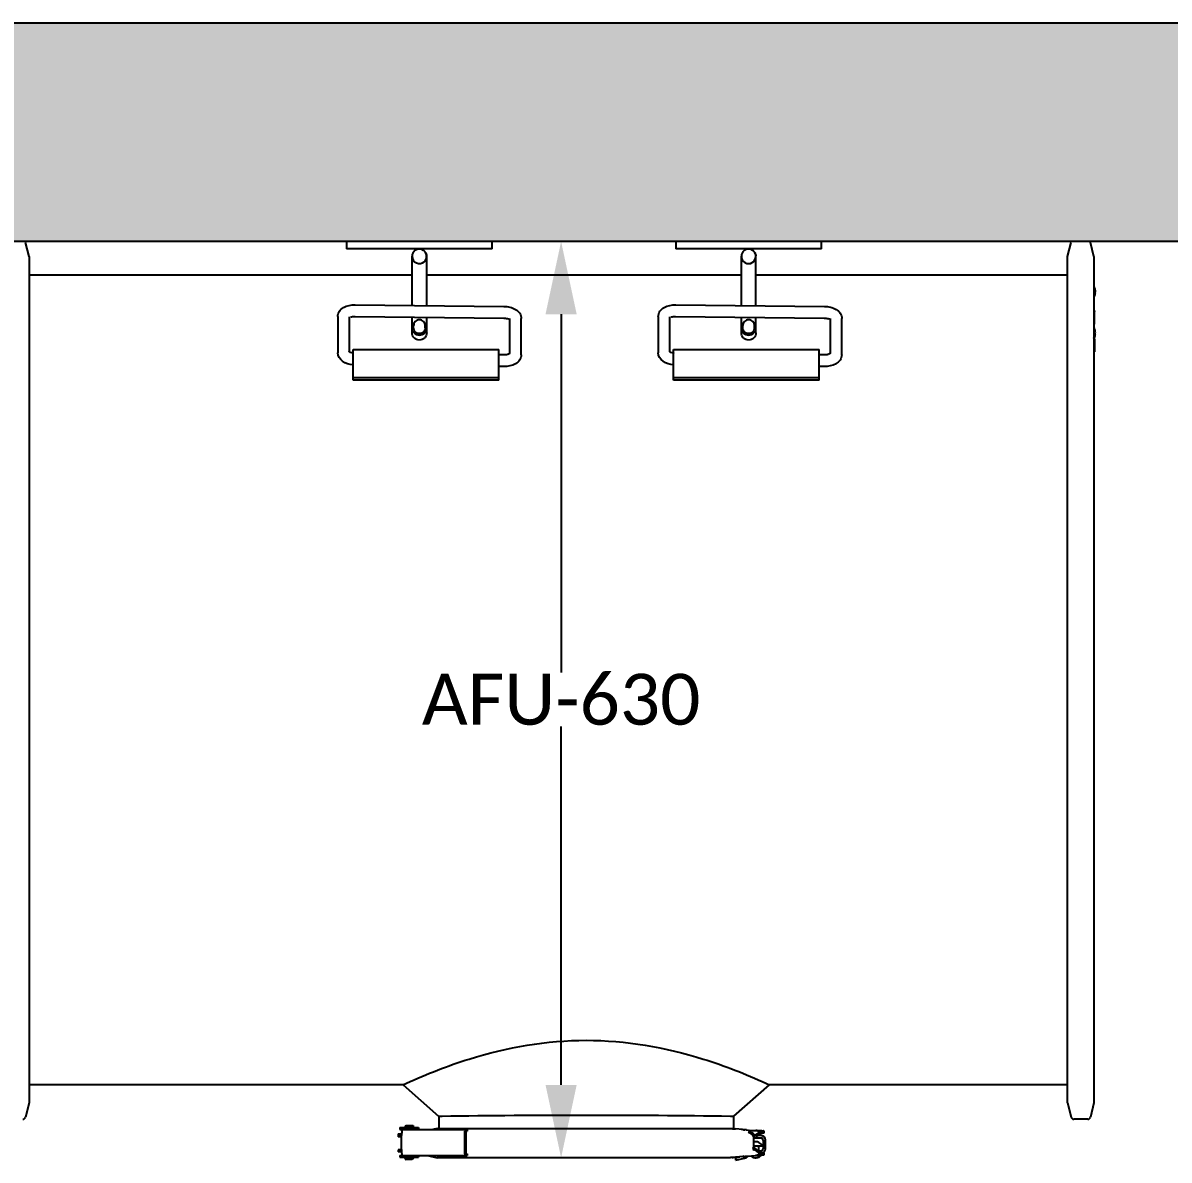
# Model space of a CAD drawing. Header units: millimetres. Extents: x 6781 to 13993, y -7973 to 4183.
# Drawn here: x 8265 to 9052, y -266 to 515 of the extents above; entities that cross this region are included whole.
import ezdxf

# ---------------------------------------------------------------- set-up
doc = ezdxf.new("R2010")
doc.units = ezdxf.units.MM
doc.header["$LTSCALE"] = 307.34
doc.header["$PDMODE"] = 3
doc.header["$PDSIZE"] = 8
doc.layers.get('0').update_dxf_attribs({"linetype": 'CONTINUOUS'})
doc.layers.get('Defpoints').update_dxf_attribs({"linetype": 'CONTINUOUS'})
doc.styles.get("Standard").update_dxf_attribs({"font": 'calibri.ttf'})
doc.dimstyles.get("Standard").update_dxf_attribs({"dimtxt": 35, "dimasz": 35, "dimexe": 1.5, "dimexo": 1, "dimtad": 1, "dimdsep": 46, "dimtxsty": 'Standard', "dimblk": '_FILLED', "dimblk1": '_FILLED', "dimblk2": '_FILLED', "dimcen": 0.09, "dimazin": 2, "dimtol": 1, "dimtp": 0.01, "dimtm": 0.01, "dimtfac": 1, "dimtofl": 0, "dimtmove": 0, "dimatfit": 3, "dimldrblk": '_FILLED', "dimfxl": 1, "dimtolj": 1, "dimarcsym": 0})

# ---------------------------------------------------------------- blocks, each defined once
blk = doc.blocks.new('_FILLED')
at = {"color": 0, "linetype": 'ByBlock'}
blk.add_solid([(0, 0), (-1, 0.214), (-1, -0.214)], dxfattribs=at)
blk = doc.blocks.new('*D578')
at = {"color": 0, "linetype": 'Continuous', "lineweight": -2}
for p, q in [((8863.83, 364.61), (8633.31, 364.61)), ((8634.81, 314.61), (8634.81, 68.67)), ((8634.81, -214.37), (8634.81, 31.56)), ((8682.46, -264.37), (8633.31, -264.37))]:
    blk.add_line(p, q, dxfattribs=at)
at = {"layer": 'Defpoints', "color": 0}
for p in [(8634.81, 364.61), (8864.83, 364.61), (8683.46, -264.37)]:
    blk.add_point(p, dxfattribs=at)
at = {"color": 0, "linetype": 'ByBlock', "lineweight": -2, "xscale": 50, "yscale": 50, "zscale": 50}
for p, rotation in [((8634.81, 364.61), 90), ((8634.81, -264.37), 270)]:
    blk.add_blockref('_FILLED', p, dxfattribs=dict(at, rotation=rotation))
at = {"color": 0, "lineweight": 30, "insert": (8634.81, 50.12), "char_height": 35, "attachment_point": 5}
blk.add_mtext('\\A1;\\A1;AFU-630', dxfattribs=at)

msp = doc.modelspace()

# ---------------------------------------------------------------- hatches: boundary and pattern name
at = {"lineweight": 25}
h = msp.add_hatch(dxfattribs=at)
h.set_pattern_fill('AR-SAND')
h.set_pattern_definition([(37.5, (-1012.544, -86.856), (-1.60003, 48.94132), [0, -38.608, 0, -43.18, 0, -41.275]), (7.5, (-1012.544, -86.856), (44.95233, 71.6825), [0, -20.828, 0, -34.798, 0, -13.335]), (327.5, (-1043.786, -86.856), (79.09924, 0.14372), [0, -12.7, 0, -45.72, 0, -59.69]), (317.5, (-1043.786, -86.856), (76.35565, 22.29293), [0, -6.35, 0, -29.972, 0, -34.29])])
h.paths.add_polyline_path([(7462.89946, 364.61148), (7462.89946, 514.61148), (10896.87679, 514.61148), (10896.87679, 364.61148)])

# ---------------------------------------------------------------- linework, layer by layer
for p, q in [((6928.39946, 514.61148), (10894.08058, 514.61148)), ((10894.08058, 364.61148), (6928.39946, 364.61148))]:
    msp.add_line(p, q, dxfattribs=at)
at = {"linetype": 'Continuous', "lineweight": 25}
for p, q in [((10894.08058, 364.61148), (6928.39946, 364.61148)), ((8269.58689, 354.18138), (8267.12503, 363.93035)), ((8487.52511, 364.61148), (8487.52511, 359.61148)), ((8587.52511, 359.61148), (8587.52511, 364.61148)), ((8713.52511, 364.61148), (8713.52511, 359.61148)), ((8813.52511, 359.61148), (8813.52511, 364.61148)), ((8982.48429, 354.18138), (8984.94615, 363.93035)), ((9000.58689, 354.18138), (8998.12503, 363.93035)), ((8269.58689, 354.18138), (8269.58689, -226.80211)), ((8587.52511, 359.61148), (8487.52511, 359.61148)), ((8532.52511, 320.69411), (8532.52511, 354.38993)), ((8540.3891, 358.45862), (8539.95329, 358.73062)), ((8542.02507, 356.57097), (8541.73588, 357.02767)), ((8542.2723, 355.86886), (8542.02507, 356.57097)), ((8542.52511, 320.58113), (8542.52511, 354.38993)), ((8813.52511, 359.61148), (8713.52511, 359.61148)), ((8758.52511, 320.62632), (8758.52511, 354.38993)), ((8766.3891, 358.45862), (8765.95329, 358.73062)), ((8768.02507, 356.57097), (8767.73588, 357.02767)), ((8768.2723, 355.86886), (8768.02507, 356.57097)), ((8768.52511, 320.51334), (8768.52511, 354.38993)), ((8982.48429, -226.80211), (8982.48429, 354.18138)), ((9000.58689, 354.18138), (9000.58689, -226.80211)), ((8269.53559, 341.68964), (8532.52511, 341.68964)), ((8542.52511, 341.68964), (8758.52511, 341.68964)), ((8768.52511, 341.68964), (8982.48429, 341.68964)), ((9001.53556, 330.62219), (9001.44045, 331.70892)), ((8493.53524, 321.13463), (8595.52622, 319.9823)), ((8713.53524, 321.13463), (8815.52622, 319.9823)), ((9000.58689, 317.58333), (9001.03989, 316.36746)), ((9001.03989, 316.36746), (9000.58689, 316.25802)), ((9001.03989, 307.7463), (9001.03989, 316.36746)), ((8481.49112, 313.0492), (8481.49112, 288.24933)), ((8489.49041, 288.85958), (8489.49041, 312.95882)), ((8493.44486, 313.13514), (8595.43584, 311.98281)), ((8532.52511, 301.89057), (8532.52511, 312.6936)), ((8542.52511, 301.89057), (8542.52511, 312.58062)), ((8599.48068, 311.71611), (8599.48068, 287.56996)), ((8607.47997, 286.82585), (8607.47997, 311.62573)), ((8701.49112, 313.0492), (8701.49112, 288.24933)), ((8709.49041, 288.85958), (8709.49041, 312.95882)), ((8713.44486, 313.13514), (8815.43584, 311.98281)), ((8758.52511, 301.89057), (8758.52511, 312.62581)), ((8768.52511, 301.89057), (8768.52511, 312.51282)), ((8819.48068, 311.71611), (8819.48068, 287.56996)), ((8827.47997, 286.82585), (8827.47997, 311.62573)), ((9000.58689, 307.63686), (9001.03989, 307.7463)), ((8533.52511, 305.34127), (8533.52511, 306.79851)), ((8541.52511, 305.34127), (8541.52511, 306.79851)), ((8759.52511, 305.34127), (8759.52511, 306.79851)), ((8767.52511, 305.34127), (8767.52511, 306.79851)), ((9001.03989, 297.51797), (9000.58689, 298.73384)), ((9000.58689, 297.40853), (9001.03989, 297.51797)), ((9001.03989, 297.51797), (9001.03989, 288.89681)), ((8492.03559, 269.39184), (8492.03559, 290.53671)), ((8492.03559, 290.53671), (8592.03559, 290.53671)), ((8592.03559, 269.39184), (8592.03559, 290.53671)), ((8595.52622, 286.73991), (8592.03975, 286.77931)), ((8712.03559, 269.39184), (8712.03559, 290.53671)), ((8712.03559, 290.53671), (8812.03559, 290.53671)), ((8812.03559, 269.39184), (8812.03559, 290.53671)), ((8815.52622, 286.73991), (8812.03975, 286.77931)), ((9001.03989, 288.89681), (9000.58689, 288.78737)), ((8595.43584, 278.74042), (8592.04949, 278.77868)), ((8815.43584, 278.74042), (8812.04949, 278.77868)), ((8592.03559, 271.025), (8492.03559, 271.025)), ((8592.03559, 269.39184), (8492.03559, 269.39184)), ((8812.03559, 271.025), (8712.03559, 271.025)), ((8812.03559, 269.39184), (8712.03559, 269.39184)), ((8526.28053, -214.31036), (8269.53559, -214.31036)), ((8526.28053, -214.31036), (8528.24831, -213.40954)), ((8526.28112, -214.31027), (8526.28054, -214.31036)), ((8526.28089, -214.31036), (8526.57213, -214.17577)), ((8526.28112, -214.31027), (8550.71433, -235.81178)), ((8526.57213, -214.17577), (8528.24831, -213.40954)), ((8528.24831, -213.40954), (8528.63035, -213.23594)), ((8753.35685, -235.81179), (8777.79029, -214.31036)), ((8775.42328, -213.228), (8775.76377, -213.38274)), ((8775.76377, -213.38274), (8777.79029, -214.31036)), ((8982.48429, -214.31036), (8777.79029, -214.31036)), ((8269.58689, -226.80211), (8267.12503, -236.55108)), ((8982.48429, -226.80211), (8984.94615, -236.55108)), ((9000.58689, -226.80211), (8998.12503, -236.55108)), ((8550.71433, -235.81178), (8553.05849, -235.77267)), ((8551.03559, -244.24773), (8551.03559, -235.81178)), ((8751.01264, -235.77178), (8753.35685, -235.81179)), ((8753.03559, -235.81179), (8753.03559, -244.4328)), ((8524.17857, -243.70527), (8524.17857, -244.90527)), ((8524.17857, -243.70527), (8536.81246, -243.70527)), ((8527.67811, -242.55527), (8527.67811, -243.65527)), ((8527.67819, -242.55527), (8527.84391, -242.50527)), ((8527.84391, -242.50527), (8528.17509, -242.50527)), ((8528.31293, -242.35527), (8528.9126, -242.30527)), ((8528.31293, -242.35527), (8528.31293, -243.45527)), ((8528.31293, -243.45527), (8529.14435, -243.50527)), ((8528.9126, -242.30527), (8532.84302, -242.30527)), ((8529.14435, -243.50527), (8533.08415, -243.50527)), ((8532.84302, -242.30527), (8533.11727, -242.31251)), ((8533.08415, -243.50527), (8533.31292, -243.45527)), ((8533.11727, -242.31251), (8533.31292, -242.35527)), ((8533.31293, -242.35527), (8533.31293, -243.45527)), ((8536.81246, -243.70527), (8536.81246, -244.90527)), ((8996.37982, -237.91036), (8986.69137, -237.91036)), ((8522.8936, -248.42963), (8522.8936, -249.92963)), ((8522.89361, -248.42963), (8524.94574, -248.42963)), ((8525.16638, -249.92963), (8522.89361, -249.92963)), ((8522.99415, -247.90527), (8525.31808, -247.90527)), ((8523.00325, -247.90527), (8523.00325, -248.42963)), ((8524.17857, -244.90527), (8529.31911, -244.90527)), ((8524.94574, -248.42963), (8524.94574, -249.10527)), ((8524.94574, -249.10527), (8525.1899, -249.10527)), ((8525.16638, -258.41359), (8525.16638, -249.39696)), ((8525.20569, -249.00803), (8525.1899, -249.10527)), ((8525.22121, -248.90006), (8525.20488, -249.00709)), ((8525.27564, -248.43733), (8525.22121, -248.90006)), ((8525.32696, -247.79391), (8525.27564, -248.43733)), ((8525.36541, -246.99975), (8525.32696, -247.79391)), ((8525.38325, -246.09826), (8525.36541, -246.99975)), ((8525.51813, -245.55233), (8525.38315, -246.09825)), ((8525.5077, -244.90527), (8525.5077, -245.59451)), ((8525.95926, -245.08021), (8525.51813, -245.55233)), ((8529.32076, -244.90527), (8570.39801, -244.90527)), ((8549.75414, -244.24773), (8546.76715, -244.90527)), ((8549.75413, -244.2477), (8750.32153, -244.2477)), ((8568.82979, -261.70527), (8568.82979, -246.10527)), ((8569.35432, -246.08201), (8569.35432, -261.70551)), ((8570.14758, -246.08201), (8569.35432, -246.08201)), ((8570.14758, -246.10527), (8570.39605, -246.10527)), ((8570.39801, -244.90527), (8570.39801, -246.10527)), ((8759.41847, -245.11834), (8754.46669, -244.5887)), ((8761.95781, -245.32223), (8758.34626, -245.00365)), ((8760.07509, -245.19772), (8760.84341, -245.248)), ((8761.66073, -245.30332), (8763.46165, -245.42464)), ((8763.46165, -245.42465), (8766.07344, -245.5986)), ((8763.96565, -246.72657), (8763.82276, -246.70662)), ((8764.04973, -245.464), (8766.07344, -245.59859)), ((8766.07344, -245.59859), (8768.4222, -245.75315)), ((8771.60095, -247.70345), (8766.94743, -251.51036)), ((8766.94743, -251.30211), (8766.94743, -257.31862)), ((8767.74891, -249.08691), (8771.45716, -246.56844)), ((8767.8031, -250.81036), (8771.83559, -250.81036)), ((8770.41447, -245.8668), (8768.40905, -245.75229)), ((8771.61856, -248.04994), (8768.45886, -250.15335)), ((8770.076, -245.86027), (8769.74625, -245.8392)), ((8769.74651, -245.83922), (8770.07572, -245.86023)), ((8771.83559, -249.21036), (8769.87539, -249.21036)), ((8770.47614, -245.88554), (8770.076, -245.86027)), ((8772.64807, -245.94592), (8770.41447, -245.8668)), ((8771.00765, -245.91856), (8770.47614, -245.88554)), ((8771.00759, -245.91851), (8771.1837, -245.92935)), ((8771.39474, -245.94222), (8771.00765, -245.91856)), ((8771.1837, -245.92935), (8771.39467, -245.94226)), ((8771.76446, -245.9646), (8771.3948, -245.94223)), ((8771.73046, -247.70675), (8771.89666, -247.6603)), ((8771.89666, -247.6603), (8772.03096, -247.61903)), ((8772.14791, -247.58098), (8772.03096, -247.61903)), ((8772.26533, -247.64838), (8772.14791, -247.58098)), ((8772.26533, -247.64838), (8772.36822, -247.61881)), ((8772.36822, -247.61881), (8772.46397, -247.6091)), ((8772.52225, -247.60981), (8772.46397, -247.6091)), ((8772.64435, -246.01036), (8772.51298, -246.00946)), ((8772.62851, -247.61036), (8772.52225, -247.60981)), ((8772.61204, -247.00922), (8772.61778, -246.81208)), ((8772.61739, -246.81195), (8772.62651, -246.54661)), ((8772.62651, -246.54661), (8772.63549, -246.27942)), ((8773.66283, -247.61036), (8772.62851, -247.61036)), ((8772.62867, -246.48034), (8772.63943, -246.17658)), ((8772.63549, -246.27942), (8772.64435, -246.01036)), ((8772.63943, -246.17658), (8772.64541, -246.0107)), ((8772.64446, -246.01036), (8773.66283, -246.01036)), ((8773.97454, -245.99948), (8773.97454, -247.59948)), ((8522.8936, -258.92963), (8522.8936, -260.42963)), ((8522.89361, -258.92963), (8524.94574, -258.92963)), ((8522.9944, -258.70527), (8525.1899, -258.70527)), ((8524.94574, -258.92963), (8524.94574, -259.90527)), ((8525.1899, -258.70527), (8525.20663, -258.79914)), ((8525.29813, -259.62224), (8525.36394, -260.76862)), ((8772.91559, -256.41036), (8766.94743, -256.41036)), ((8766.94743, -257.11036), (8771.60095, -261.32476)), ((8767.88942, -259.01799), (8771.53019, -261.99763)), ((8770.51559, -259.81036), (8770.51559, -256.41036)), ((8773.43559, -252.41036), (8773.43559, -258.21036)), ((8775.03559, -258.21036), (8775.03559, -252.41036)), ((8525.4842, -260.42963), (8522.89361, -260.42963)), ((8524.17857, -262.90527), (8524.17857, -264.10527)), ((8524.17857, -262.90527), (8529.31911, -262.90527)), ((8524.17857, -264.10527), (8536.81246, -264.10527)), ((8524.94574, -259.90527), (8525.17721, -259.90527)), ((8525.36394, -260.76862), (8525.38325, -261.71229)), ((8525.5077, -262.21593), (8525.5077, -262.90527)), ((8527.42811, -264.50527), (8527.42811, -264.35527)), ((8527.42813, -264.35527), (8527.60566, -264.30527)), ((8527.60566, -264.30527), (8528.06293, -264.30527)), ((8528.06293, -264.30527), (8528.06293, -264.15527)), ((8531.91096, -265.50527), (8528.44526, -265.50527)), ((8532.43528, -265.30527), (8529.19058, -265.30527)), ((8529.32076, -262.90527), (8570.39801, -262.90527)), ((8533.56293, -264.30527), (8533.56293, -264.15527)), ((8536.81246, -262.90527), (8536.81246, -264.10527)), ((8543.08673, -262.90527), (8549.75414, -264.373)), ((8750.31593, -264.37303), (8549.75413, -264.37303)), ((8569.35432, -261.70551), (8569.94243, -261.70546)), ((8569.94243, -261.70546), (8570.14758, -261.70544)), ((8570.14758, -261.70527), (8570.39605, -261.70527)), ((8570.39801, -261.70527), (8570.39801, -262.90527)), ((8752.08316, -264.1997), (8751.96099, -264.21438)), ((8752.34364, -264.18329), (8752.50917, -264.17748)), ((8759.45892, -263.49132), (8752.50917, -264.17748)), ((8752.50917, -264.17748), (8752.79121, -264.15182)), ((8752.79235, -264.15169), (8753.06812, -264.12229)), ((8754.72042, -264.0049), (8754.4668, -264.03203)), ((8754.75841, -265.99746), (8754.75881, -264.36378)), ((8754.75841, -265.99746), (8760.77625, -264.7578)), ((8754.75881, -264.36378), (8757.48169, -263.80287)), ((8758.87536, -263.54894), (8761.48973, -263.32971)), ((8760.28648, -263.4098), (8760.08027, -263.42348)), ((8760.52466, -263.52713), (8760.77641, -264.75776)), ((8760.93454, -263.36586), (8762.94062, -263.23057)), ((8762.94062, -263.23057), (8765.58856, -263.05402)), ((8765.58856, -263.05402), (8768.22988, -262.88016)), ((8768.22988, -262.88016), (8768.42103, -262.86766)), ((8768.42095, -262.86767), (8768.22988, -262.88016)), ((8768.42095, -262.86767), (8770.41588, -262.75386)), ((8768.42095, -262.86768), (8768.68341, -262.85054)), ((8768.68394, -262.85049), (8768.42096, -262.86766)), ((8768.42103, -262.86766), (8768.68359, -262.85052)), ((8768.68359, -262.85052), (8769.31656, -262.80947)), ((8769.31656, -262.80947), (8769.64702, -262.78826)), ((8769.64702, -262.78826), (8769.86864, -262.77415)), ((8769.98705, -259.64402), (8771.48194, -260.53357)), ((8771.48194, -260.53357), (8769.98951, -259.64068)), ((8770.41588, -262.75386), (8772.08621, -262.6946)), ((8771.83559, -259.81036), (8770.51559, -259.81036)), ((8770.74567, -262.71929), (8770.94877, -262.70681)), ((8770.94877, -262.70681), (8771.22511, -262.68996)), ((8771.22502, -262.68993), (8771.03373, -262.70162)), ((8771.22511, -262.68996), (8771.69277, -262.66173)), ((8771.69277, -262.66173), (8771.90903, -262.64875)), ((8771.89844, -261.3809), (8771.91693, -261.38634)), ((8771.90903, -262.64875), (8772.54786, -262.61068)), ((8772.45156, -261.01252), (8772.60441, -261.0106)), ((8773.65174, -262.61036), (8772.54777, -262.61069)), ((8772.60441, -261.0106), (8772.91559, -261.01036)), ((8773.96345, -261.02131), (8773.96345, -262.62131))]:
    msp.add_line(p, q, dxfattribs=at)
for points in [[(8542.52511, 354.38993), (8542.39694, 355.51489), (8542.38162, 355.5584)], [(8768.52511, 354.38993), (8768.39694, 355.51489), (8768.38162, 355.5584)], [(8525.16638, -249.39696), (8525.16435, -249.33895), (8525.17093, -249.26141), (8525.18205, -249.2025)], [(8751.93365, -244.4018), (8752.06612, -244.41731), (8752.20501, -244.42763), (8752.35027, -244.4328)], [(8763.5077, -246.9257), (8763.53337, -246.92599), (8763.55961, -246.92449)], [(8769.77973, -249.24052), (8769.4846, -249.46462), (8769.26119, -249.61924)], [(8771.45716, -246.56844), (8771.52294, -246.52264), (8771.58756, -246.47545), (8771.65105, -246.427)], [(8771.61856, -248.04994), (8771.67497, -248.01163), (8771.73011, -247.97263), (8771.78398, -247.93296)], [(8771.63423, -247.75429), (8771.71261, -247.71298), (8771.72943, -247.71003)], [(8772.60465, -247.39875), (8772.6075, -247.20483), (8772.61204, -247.00922)], [(8525.18205, -258.60805), (8525.1701, -258.54045), (8525.16375, -258.46283), (8525.16638, -258.41359)], [(8525.2046, -258.8017), (8525.231, -258.98142), (8525.29813, -259.62224)], [(8768.74772, -258.89774), (8769.5364, -259.43457), (8769.91683, -259.7501)], [(8525.38315, -261.71229), (8525.51818, -262.25831), (8525.95931, -262.73036)], [(8752.34364, -264.18329), (8752.21073, -264.18935), (8752.08316, -264.1997)], [(8771.48194, -260.53357), (8771.56176, -260.58261), (8771.64011, -260.63339), (8771.71685, -260.68593)], [(8771.53043, -261.99786), (8771.57297, -262.03322), (8771.61612, -262.07028), (8771.65991, -262.10908)], [(8771.61937, -261.33617), (8771.64885, -261.28718), (8771.69691, -261.31886), (8771.76926, -261.33165)], [(8771.76926, -261.33165), (8771.82298, -261.35965), (8771.89844, -261.3809)]]:
    msp.add_lwpolyline(points, dxfattribs=at)
for centre, radius, start, end in [((8537.52511, 354.38993), 5, 74.57146903, 179.99944932), ((8537.52511, 354.38988), 5, 179.99944932, 17.29582596), ((8537.52511, 354.38993), 5, 70.37257098, 74.57146903), ((8537.52511, 354.38993), 5, 60.7447485, 70.37257098), ((8537.52511, 354.38993), 5, 59.43626594, 60.7447485), ((8537.61739, 354.53885), 4.82521, 58.99740056, 59.50212112), ((8537.52511, 354.38993), 5, 52.3038325, 59.43626594), ((8537.56988, 354.46326), 4.91448, 52.31594288, 58.97659715), ((8537.52511, 354.38993), 5, 44.47621484, 52.3038325), ((8537.52511, 354.38993), 5, 41.04472137, 44.47621484), ((8537.52511, 354.38993), 5, 36.20117205, 41.04472137), ((8537.55499, 354.40074), 4.96962, 36.36676922, 37.18508329), ((8537.5803, 354.41929), 4.93824, 29.51397158, 36.36768935), ((8537.52511, 354.38993), 5, 32.03845237, 36.20117205), ((8537.52511, 354.38993), 5, 29.49019216, 32.03845237), ((8537.52511, 354.38993), 5, 17.29582596, 29.49019216), ((8537.58968, 354.42532), 4.92711, 28.66637561, 29.50662802), ((8537.48291, 354.3795), 5.04342, 18.42740673, 19.68062247), ((8537.51552, 354.38665), 5.01011, 13.52637597, 14.43068384), ((8537.5495, 354.39028), 4.97564, 1.83677764, 4.6589324), ((8537.512, 354.39068), 5.01311, 359.99144722, 1.81846443), ((8763.52511, 354.38993), 5, 74.57146903, 179.99944932), ((8763.52511, 354.38988), 5, 179.99944932, 0.00055068), ((8763.52511, 354.38993), 5, 70.37257098, 74.57146903), ((8763.52511, 354.38993), 5, 60.7447485, 70.37257098), ((8763.52511, 354.38993), 5, 59.43626594, 60.7447485), ((8763.61739, 354.53885), 4.82521, 58.99740057, 59.50212112), ((8763.52511, 354.38993), 5, 46.36310148, 59.43626594), ((8763.56988, 354.46326), 4.91448, 52.31594288, 58.97659715), ((8763.52511, 354.38993), 5, 44.47621484, 46.36310148), ((8763.52511, 354.38993), 5, 41.04472137, 44.47621484), ((8763.52511, 354.38993), 5, 36.20117205, 41.04472137), ((8763.55499, 354.40074), 4.96962, 36.36676922, 37.18508329), ((8763.5803, 354.41929), 4.93824, 29.51397158, 36.36768935), ((8763.52511, 354.38993), 5, 32.03845237, 36.20117205), ((8763.52511, 354.38993), 5, 29.49019216, 32.03845237), ((8763.52511, 354.38993), 5, 17.29582596, 29.49019216), ((8763.58968, 354.42532), 4.92711, 28.66637561, 29.50662802), ((8763.48291, 354.3795), 5.04342, 18.42740673, 19.68062247), ((8763.52511, 354.38993), 5, 14.42260902, 17.29582596), ((8763.52511, 354.38993), 5, 0.00055068, 14.42260902), ((8763.51552, 354.38665), 5.01011, 13.52637597, 14.43068384), ((8763.5495, 354.39028), 4.97564, 1.83677764, 4.6589324), ((8763.512, 354.39068), 5.01311, 359.99144722, 1.81846443), ((8994.9909, 330.60448), 6.54392, 358.29015995, 0.1550047), ((8994.91825, 330.61068), 6.61673, 345.15076219, 358.2552944), ((8994.29057, 302.37573), 7.29122, 331.30620074, 334.18678511), ((8994.4502, 301.94358), 7.1147, 21.77149599, 28.52931277), ((8994.77428, 302.07545), 6.76482, 7.88816209, 21.75230798), ((8994.90454, 301.13575), 6.6329, 347.5336369, 349.09895212), ((8995.02255, 301.11472), 6.51303, 349.08433484, 357.29591474), ((8995.03324, 302.11873), 6.50237, 0.01787175, 7.82359571), ((8493.49628, 297.69876), 9.79613, 259.9838168, 261.34479737), ((8713.49628, 297.69876), 9.79613, 259.9838168, 261.34479737), ((8265.37982, -236.11036), 1.8, 270, 345.8276623), ((8986.69137, -236.11036), 1.8, 194.1723377, 270), ((8996.37982, -236.11036), 1.8, 270, 345.8276623), ((8570.3253, -245.41977), 1.43202, 195.22835443, 198.4561521), ((8762.13069, -250.9871), 4.28848, 68.69409257, 71.2708651), ((8762.13306, -250.98133), 4.28225, 66.66514624, 68.69546898), ((8762.11719, -251.01703), 4.32131, 63.98777714, 66.6595523), ((8762.08811, -251.07725), 4.38819, 62.10946678, 63.99128029), ((8762.08262, -251.08805), 4.4003, 57.59480441, 62.11204807), ((8763.39978, -252.07591), 5.34739, 54.10657736, 62.64314508), ((8771.83559, -252.41036), 3.2, 0, 90), ((8771.83559, -252.41036), 1.6, 0, 90), ((8773.06071, -248.38991), 1.08753, 123.70257015, 127.79508746), ((8768.51559, -258.13703), 4.72667, 21.42624605, 109.52268196), ((8771.83559, -258.21036), 1.6, 270, 0), ((8771.83559, -258.21036), 3.2, 286.32346986, 0), ((8528.42811, -264.50527), 1, 180, 270.00003343), ((8529.06293, -264.30527), 1, 180, 270.0002426), ((8531.92811, -264.50527), 1, 269.99983928, 299.99980848), ((8532.56293, -264.30527), 1, 269.99977021, 0), ((8570.33058, -262.38918), 1.43843, 161.58874471, 164.36314223), ((8759.85937, -260.2501), 4.6, 281.49733861, 318.63033332), ((8768.51559, -259.6837), 4.72667, 226.26791524, 320.76797261), ((8766.136, -238.77309), 24.14297, 275.0094792, 275.41684615), ((8766.49301, -242.54523), 20.35397, 275.41875592, 275.83563598), ((8767.4579, -250.76036), 12.08154, 278.11162658, 279.26707274), ((8804.57757, -810.66488), 548.989, 93.50301805, 93.65286565), ((8808.7243, -877.56823), 616.02071, 93.36669389, 93.48994657), ((8760.33378, -225.97547), 37.86714, 287.14526435, 287.40369148)]:
    msp.add_arc(centre, radius, start, end, dxfattribs=at)
for points in [[(8539.22729, 359.08843), (8539.5178, 358.98416), (8539.80026, 358.85313), (8540.06622, 358.69648)], [(8765.22729, 359.08843), (8765.5178, 358.98416), (8765.80026, 358.85313), (8766.06622, 358.69648)], [(9001.34297, 332.17264), (9001.19677, 332.76202), (9000.9679, 333.33552), (9000.67521, 333.86756)], [(9000.63752, 326.25761), (9001.20528, 327.26213), (9001.53678, 328.44689), (9001.53535, 329.60075)], [(9000.72462, 327.42424), (9000.976, 327.89576), (9001.17699, 328.3985), (9001.314, 328.91497)], [(9000.79497, 298.07292), (9001.05615, 298.58821), (9001.25635, 299.13985), (9001.38105, 299.70394)], [(9001.1344, 299.86413), (9001.39495, 300.58233), (9001.53556, 301.35675), (9001.53561, 302.12076)], [(8599.50514, 287.58127), (8599.22667, 287.40731), (8598.91764, 287.28279), (8598.6065, 287.17792)], [(8819.50514, 287.58127), (8819.22667, 287.40731), (8818.91764, 287.28279), (8818.6065, 287.17792)], [(8752.99795, -244.45925), (8753.48853, -244.48901), (8753.978, -244.53643), (8754.46669, -244.5887)], [(8763.82135, -246.70616), (8764.39491, -246.7832), (8764.96567, -246.93006), (8765.49773, -247.15768)], [(8765.51925, -247.16657), (8765.16407, -247.01293), (8764.79175, -246.89539), (8764.41406, -246.81109)], [(8764.44072, -247.373), (8764.79179, -247.55175), (8765.12621, -247.76959), (8765.42759, -248.0233)], [(8765.42759, -248.0233), (8765.71666, -248.26666), (8765.97945, -248.54683), (8766.19713, -248.85571)], [(8765.70198, -248.0747), (8766.01916, -248.26724), (8766.33677, -248.46018), (8766.64017, -248.67377)], [(8765.80123, -247.2984), (8766.17091, -247.48361), (8766.52244, -247.71307), (8766.8356, -247.98306)], [(8766.19713, -248.85571), (8766.40267, -249.14736), (8766.57269, -249.46873), (8766.69122, -249.80527)], [(8766.64017, -248.67377), (8766.96269, -248.90083), (8767.42265, -249.30853), (8767.74897, -249.08697)], [(8766.8356, -247.98306), (8767.1973, -248.29489), (8767.51754, -248.66913), (8767.74891, -249.08691)], [(8766.84664, -250.2908), (8766.92797, -250.60358), (8766.95, -250.95779), (8766.83623, -251.26028)], [(8767.62321, -248.89916), (8767.3992, -248.56425), (8767.14372, -248.24237), (8766.83717, -247.98091)], [(8769.74625, -245.8392), (8769.39032, -245.81635), (8769.03442, -245.79317), (8768.67852, -245.76991)], [(8768.67852, -245.76991), (8769.03451, -245.79317), (8769.3905, -245.81638), (8769.74651, -245.83922)], [(8770.07572, -245.86023), (8770.38633, -245.87995), (8770.69695, -245.89935), (8771.00759, -245.91851)], [(8771.39467, -245.94226), (8771.76745, -245.96502), (8772.14026, -245.98744), (8772.51308, -246.00946)], [(8767.02443, -259.30941), (8766.92044, -258.74379), (8766.80367, -258.17741), (8766.62256, -257.63157)], [(8751.2833, -264.30187), (8750.96237, -264.33866), (8750.63985, -264.37295), (8750.31682, -264.37296)], [(8768.2442, -262.82389), (8768.53546, -262.79659), (8768.82664, -262.76696), (8769.11645, -262.72719)], [(8769.60074, -262.79122), (8769.29513, -262.81075), (8768.98953, -262.83057), (8768.68394, -262.85049)], [(8769.86863, -262.77415), (8770.16096, -262.7556), (8770.45331, -262.73731), (8770.74567, -262.71929)]]:
    msp.add_open_spline(points, degree=3, dxfattribs=at)
for points, knots in [([(8541.91286, 356.7889), (8541.94517, 356.72979), (8542.06515, 356.49925), (8542.16688, 356.25926), (8542.23171, 356.078)], [0, 0, 0, 0, 0.259209966, 1, 1, 1, 1]), ([(8542.38666, 355.55848), (8542.4025, 355.49265), (8542.45776, 355.24053), (8542.49327, 354.98415), (8542.5087, 354.79442)], [0, 0, 0, 0, 0.262378173, 1, 1, 1, 1]), ([(8767.91286, 356.7889), (8767.94517, 356.72979), (8768.06515, 356.49925), (8768.16688, 356.25926), (8768.23171, 356.078)], [0, 0, 0, 0, 0.259209966, 1, 1, 1, 1]), ([(8768.38666, 355.55848), (8768.4025, 355.49265), (8768.45776, 355.24053), (8768.49327, 354.98415), (8768.5087, 354.79442)], [0, 0, 0, 0, 0.262378173, 1, 1, 1, 1]), ([(9001.44045, 331.70892), (9001.42705, 331.78661), (9001.39733, 331.94181), (9001.36202, 332.09583), (9001.34297, 332.17264)], [0, 0, 0, 0, 0.499020307, 1, 1, 1, 1]), ([(8481.49144, 313.09642), (8481.50985, 314.34582), (8482.37994, 316.8924), (8486.52615, 320.40489), (8490.76465, 321.16594), (8493.53524, 321.13463)], [0, 0, 0, 0, 0.236515565, 0.475541219, 1, 1, 1, 1]), ([(8595.52622, 319.9823), (8598.31053, 319.95084), (8602.54473, 319.08601), (8606.64422, 315.49059), (8607.48033, 312.92408), (8607.48033, 311.67092)], [0, 0, 0, 0, 0.524878378, 0.763777314, 1, 1, 1, 1]), ([(8701.49144, 313.09642), (8701.50985, 314.34582), (8702.37994, 316.8924), (8706.52615, 320.40489), (8710.76465, 321.16594), (8713.53524, 321.13463)], [0, 0, 0, 0, 0.236515565, 0.475541219, 1, 1, 1, 1]), ([(8815.52622, 319.9823), (8818.31053, 319.95084), (8822.54473, 319.08601), (8826.64422, 315.49059), (8827.48033, 312.92408), (8827.48033, 311.67092)], [0, 0, 0, 0, 0.524878378, 0.763777314, 1, 1, 1, 1]), ([(8490.36459, 312.69714), (8490.58237, 312.77055), (8491.58563, 313.04799), (8492.63502, 313.14429), (8493.44486, 313.13514)], [0, 0, 0, 0, 0.221042833, 1, 1, 1, 1]), ([(8534.3098, 309.15816), (8533.75905, 308.69524), (8532.84639, 307.51691), (8532.52585, 306.06039), (8532.52546, 305.34128)], [0, 0, 0, 0, 0.500122787, 1, 1, 1, 1]), ([(8537.52511, 310.78967), (8537.00502, 310.78967), (8535.95377, 310.58223), (8534.62431, 309.69454), (8533.73351, 308.36796), (8533.52511, 307.31777), (8533.52511, 306.7985)], [0, 0, 0, 0, 0.250200323, 0.500273616, 0.750186672, 1, 1, 1, 1]), ([(8541.52511, 306.79851), (8541.52511, 307.31779), (8541.31671, 308.36797), (8540.42591, 309.69455), (8539.09644, 310.58223), (8538.04519, 310.78967), (8537.52511, 310.78967)], [0, 0, 0, 0, 0.249813102, 0.499726257, 0.749799672, 1, 1, 1, 1]), ([(8542.52475, 305.34128), (8542.52437, 306.0604), (8542.20381, 307.51696), (8541.29112, 308.6953), (8540.74034, 309.15821)], [0, 0, 0, 0, 0.499877201, 1, 1, 1, 1]), ([(8595.43584, 311.98281), (8595.84782, 311.97815), (8597.21126, 311.87976), (8598.61269, 311.5639), (8599.42719, 311.05245)], [0, 0, 0, 0, 0.299910759, 1, 1, 1, 1]), ([(8710.36459, 312.69714), (8710.58237, 312.77055), (8711.58563, 313.04799), (8712.63502, 313.14429), (8713.44486, 313.13514)], [0, 0, 0, 0, 0.221042833, 1, 1, 1, 1]), ([(8760.3098, 309.15816), (8759.75905, 308.69524), (8758.84639, 307.51691), (8758.52585, 306.06039), (8758.52546, 305.34128)], [0, 0, 0, 0, 0.500122787, 1, 1, 1, 1]), ([(8763.52511, 310.78967), (8763.00502, 310.78967), (8761.95377, 310.58223), (8760.62431, 309.69454), (8759.73351, 308.36796), (8759.52511, 307.31777), (8759.52511, 306.7985)], [0, 0, 0, 0, 0.250200323, 0.500273616, 0.750186672, 1, 1, 1, 1]), ([(8767.52511, 306.79851), (8767.52511, 307.31779), (8767.31671, 308.36797), (8766.42591, 309.69455), (8765.09644, 310.58223), (8764.04519, 310.78967), (8763.52511, 310.78967)], [0, 0, 0, 0, 0.249813102, 0.499726257, 0.749799672, 1, 1, 1, 1]), ([(8768.52475, 305.34128), (8768.52437, 306.0604), (8768.20381, 307.51696), (8767.29112, 308.6953), (8766.74034, 309.15821)], [0, 0, 0, 0, 0.499877201, 1, 1, 1, 1]), ([(8815.43584, 311.98281), (8815.84782, 311.97815), (8817.21126, 311.87976), (8818.61269, 311.5639), (8819.42719, 311.05245)], [0, 0, 0, 0, 0.299910759, 1, 1, 1, 1]), ([(8537.52511, 296.88923), (8536.87449, 296.88926), (8535.55921, 297.14974), (8533.89732, 298.26329), (8532.78512, 299.92557), (8532.52511, 301.24032), (8532.52511, 301.89057)], [0, 0, 0, 0, 0.250088824, 0.500096043, 0.750049447, 1, 1, 1, 1]), ([(8532.52546, 305.34128), (8532.52512, 304.69262), (8532.78866, 303.38139), (8533.89982, 301.72379), (8535.56119, 300.61408), (8536.87511, 300.356), (8537.52511, 300.356)], [0, 0, 0, 0, 0.249764159, 0.499605337, 0.749719561, 1, 1, 1, 1]), ([(8537.52511, 301.35279), (8537.00511, 301.35279), (8535.95388, 301.55916), (8534.62555, 302.44772), (8533.73565, 303.77324), (8533.5258, 304.82233), (8533.52546, 305.34126)], [0, 0, 0, 0, 0.2502832, 0.500384112, 0.750230663, 1, 1, 1, 1]), ([(8537.52511, 300.356), (8538.17511, 300.356), (8539.48902, 300.61408), (8541.1504, 301.72379), (8542.26156, 303.38139), (8542.5251, 304.69262), (8542.52475, 305.34128)], [0, 0, 0, 0, 0.250280439, 0.500394663, 0.750235841, 1, 1, 1, 1]), ([(8541.52476, 305.34126), (8541.52441, 304.82233), (8541.31457, 303.77324), (8540.42467, 302.44772), (8539.09634, 301.55916), (8538.04511, 301.35279), (8537.52511, 301.35279)], [0, 0, 0, 0, 0.249769337, 0.499615888, 0.7497168, 1, 1, 1, 1]), ([(8542.52511, 301.89057), (8542.52511, 301.24031), (8542.26508, 299.92554), (8541.15287, 298.26325), (8539.49097, 297.14973), (8538.17571, 296.88926), (8537.52511, 296.88923)], [0, 0, 0, 0, 0.249954455, 0.499911073, 0.74991713, 1, 1, 1, 1]), ([(8763.52511, 296.88923), (8762.87449, 296.88926), (8761.55921, 297.14974), (8759.89732, 298.26329), (8758.78512, 299.92557), (8758.52511, 301.24032), (8758.52511, 301.89057)], [0, 0, 0, 0, 0.250088824, 0.500096043, 0.750049447, 1, 1, 1, 1]), ([(8758.52546, 305.34128), (8758.52512, 304.69262), (8758.78866, 303.38139), (8759.89982, 301.72379), (8761.56119, 300.61408), (8762.87511, 300.356), (8763.52511, 300.356)], [0, 0, 0, 0, 0.249764159, 0.499605337, 0.749719561, 1, 1, 1, 1]), ([(8763.52511, 301.35279), (8763.00511, 301.35279), (8761.95388, 301.55916), (8760.62555, 302.44772), (8759.73565, 303.77324), (8759.5258, 304.82233), (8759.52546, 305.34126)], [0, 0, 0, 0, 0.2502832, 0.500384112, 0.750230663, 1, 1, 1, 1]), ([(8763.52511, 300.356), (8764.17511, 300.356), (8765.48902, 300.61408), (8767.1504, 301.72379), (8768.26156, 303.38139), (8768.5251, 304.69262), (8768.52475, 305.34128)], [0, 0, 0, 0, 0.250280439, 0.500394663, 0.750235841, 1, 1, 1, 1]), ([(8767.52476, 305.34126), (8767.52441, 304.82233), (8767.31457, 303.77324), (8766.42467, 302.44772), (8765.09634, 301.55916), (8764.04511, 301.35279), (8763.52511, 301.35279)], [0, 0, 0, 0, 0.249769337, 0.499615888, 0.7497168, 1, 1, 1, 1]), ([(8768.52511, 301.89057), (8768.52511, 301.24031), (8768.26508, 299.92554), (8767.15287, 298.26325), (8765.49097, 297.14973), (8764.17571, 296.88926), (8763.52511, 296.88923)], [0, 0, 0, 0, 0.249954455, 0.499911073, 0.74991713, 1, 1, 1, 1]), ([(9000.85426, 299.20085), (9000.9067, 299.30929), (9001.00582, 299.52809), (9001.0936, 299.75167), (9001.1344, 299.86413)], [0, 0, 0, 0, 0.501720785, 1, 1, 1, 1]), ([(8491.9555, 279.9681), (8489.45414, 280.19324), (8484.60424, 281.31199), (8481.49076, 285.96448), (8481.49076, 288.20414)], [0, 0, 0, 0, 0.528605334, 1, 1, 1, 1]), ([(8489.48149, 288.86316), (8489.45907, 288.87824), (8489.41818, 288.9068), (8489.37835, 288.93684), (8489.36037, 288.95094)], [0, 0, 0, 0, 0.541665296, 1, 1, 1, 1]), ([(8491.79248, 288.05194), (8491.54057, 288.09646), (8490.74343, 288.27376), (8489.94892, 288.54878), (8489.48149, 288.86316)], [0, 0, 0, 0, 0.312299621, 1, 1, 1, 1]), ([(8607.47964, 286.77864), (8607.46124, 285.52923), (8606.59115, 282.98265), (8602.44494, 279.47017), (8598.20644, 278.70912), (8595.43584, 278.74042)], [0, 0, 0, 0, 0.236515565, 0.475541219, 1, 1, 1, 1]), ([(8598.6065, 287.17792), (8598.38872, 287.10451), (8597.38545, 286.82707), (8596.33607, 286.73076), (8595.52622, 286.73991)], [0, 0, 0, 0, 0.221042833, 1, 1, 1, 1]), ([(8599.74156, 287.75019), (8599.74973, 287.76095), (8599.59262, 287.62869), (8599.57583, 287.62543), (8599.50514, 287.58127)], [0, 0, 0, 0, 0.13946313, 1, 1, 1, 1]), ([(8711.9555, 279.9681), (8709.45414, 280.19324), (8704.60424, 281.31199), (8701.49076, 285.96448), (8701.49076, 288.20414)], [0, 0, 0, 0, 0.528605334, 1, 1, 1, 1]), ([(8709.48149, 288.86316), (8709.45907, 288.87824), (8709.41818, 288.9068), (8709.37835, 288.93684), (8709.36037, 288.95094)], [0, 0, 0, 0, 0.541665296, 1, 1, 1, 1]), ([(8711.79248, 288.05194), (8711.54057, 288.09646), (8710.74343, 288.27376), (8709.94892, 288.54878), (8709.48149, 288.86316)], [0, 0, 0, 0, 0.312299621, 1, 1, 1, 1]), ([(8827.47964, 286.77864), (8827.46124, 285.52923), (8826.59115, 282.98265), (8822.44494, 279.47017), (8818.20644, 278.70912), (8815.43584, 278.74042)], [0, 0, 0, 0, 0.236515565, 0.475541219, 1, 1, 1, 1]), ([(8818.6065, 287.17792), (8818.38872, 287.10451), (8817.38545, 286.82707), (8816.33607, 286.73076), (8815.52622, 286.73991)], [0, 0, 0, 0, 0.221042833, 1, 1, 1, 1]), ([(8819.74156, 287.75019), (8819.74973, 287.76095), (8819.59262, 287.62869), (8819.57583, 287.62543), (8819.50514, 287.58127)], [0, 0, 0, 0, 0.13946313, 1, 1, 1, 1]), ([(8528.63035, -213.23594), (8542.66679, -206.86468), (8582.25074, -191.27569), (8624.9467, -183.79602), (8652.03552, -183.79605)], [0, 0, 0, 0, 0.36266962, 1, 1, 1, 1]), ([(8652.03552, -183.79605), (8679.1125, -183.79609), (8721.80153, -191.27225), (8761.38213, -206.85364), (8775.42328, -213.228)], [0, 0, 0, 0, 0.637145794, 1, 1, 1, 1]), ([(8552.93708, -235.77431), (8585.9649, -235.22716), (8652.03433, -235.12933), (8718.1039, -235.22254), (8751.1337, -235.7734)], [0, 0, 0, 0, 0.499984612, 1, 1, 1, 1]), ([(8569.35454, -244.90527), (8569.13344, -244.90498), (8568.84594, -245.32293), (8568.90872, -245.66763), (8568.94357, -245.79592)], [0, 0, 0, 0, 0.624521277, 1, 1, 1, 1]), ([(8750.32243, -244.24777), (8750.42033, -244.24777), (8750.95996, -244.27037), (8751.49608, -244.34047), (8751.93365, -244.4018)], [0, 0, 0, 0, 0.181380047, 1, 1, 1, 1]), ([(8752.35027, -244.4328), (8752.45574, -244.43466), (8752.67175, -244.44131), (8752.88756, -244.45255), (8752.99795, -244.45925)], [0, 0, 0, 0, 0.488204088, 1, 1, 1, 1]), ([(8760.06351, -245.19637), (8759.96318, -245.1816), (8759.74829, -245.15425), (8759.533, -245.13059), (8759.41847, -245.11834)], [0, 0, 0, 0, 0.4681769, 1, 1, 1, 1]), ([(8763.31425, -246.86639), (8763.37753, -246.88436), (8763.50393, -246.92076), (8763.62908, -246.96144), (8763.69096, -246.98368)], [0, 0, 0, 0, 0.500121222, 1, 1, 1, 1]), ([(8763.39069, -246.8879), (8763.43514, -246.88984), (8763.53262, -246.87534), (8763.62159, -246.8356), (8763.66722, -246.81041)], [0, 0, 0, 0, 0.460510768, 1, 1, 1, 1]), ([(8763.5954, -246.87001), (8763.57686, -246.87193), (8763.53347, -246.86659), (8763.49541, -246.84633), (8763.47547, -246.83336)], [0, 0, 0, 0, 0.439250108, 1, 1, 1, 1]), ([(8763.56639, -246.92382), (8763.60843, -246.91932), (8763.69813, -246.8957), (8763.78026, -246.85397), (8763.82261, -246.82861)], [0, 0, 0, 0, 0.461306469, 1, 1, 1, 1]), ([(8763.82276, -246.70662), (8763.78277, -246.74067), (8763.72031, -246.80844), (8763.63681, -246.86573), (8763.5954, -246.87001)], [0, 0, 0, 0, 0.557850412, 1, 1, 1, 1]), ([(8763.66722, -246.81041), (8763.69325, -246.79603), (8763.7461, -246.76328), (8763.79606, -246.72633), (8763.82141, -246.70625)], [0, 0, 0, 0, 0.479028481, 1, 1, 1, 1]), ([(8763.69096, -246.98368), (8763.76295, -247.00956), (8763.90506, -247.06645), (8764.04028, -247.1389), (8764.10476, -247.17986)], [0, 0, 0, 0, 0.500349013, 1, 1, 1, 1]), ([(8763.82261, -246.82861), (8763.83215, -246.8229), (8763.85133, -246.81099), (8763.87014, -246.79851), (8763.87961, -246.79205)], [0, 0, 0, 0, 0.492230545, 1, 1, 1, 1]), ([(8763.87961, -246.79205), (8763.89428, -246.78202), (8763.92385, -246.76086), (8763.9526, -246.7386), (8763.96708, -246.72698)], [0, 0, 0, 0, 0.489054183, 1, 1, 1, 1]), ([(8764.41406, -246.81109), (8764.34, -246.79456), (8764.19142, -246.76406), (8764.04191, -246.73854), (8763.96703, -246.72702)], [0, 0, 0, 0, 0.500426266, 1, 1, 1, 1]), ([(8764.10476, -247.17986), (8764.15695, -247.213), (8764.25897, -247.2867), (8764.34991, -247.37391), (8764.39252, -247.42121)], [0, 0, 0, 0, 0.492642695, 1, 1, 1, 1]), ([(8764.44075, -247.37296), (8764.51864, -247.41262), (8764.67401, -247.49276), (8764.82837, -247.57484), (8764.90526, -247.61642)], [0, 0, 0, 0, 0.499971176, 1, 1, 1, 1]), ([(8764.90526, -247.61642), (8764.97543, -247.65437), (8765.11555, -247.73132), (8765.25458, -247.81023), (8765.32393, -247.85029)], [0, 0, 0, 0, 0.498992794, 1, 1, 1, 1]), ([(8765.32393, -247.85029), (8765.38741, -247.88696), (8765.51379, -247.96115), (8765.63937, -248.03669), (8765.70198, -248.0747)], [0, 0, 0, 0, 0.5002179, 1, 1, 1, 1]), ([(8765.49773, -247.15768), (8765.54897, -247.1796), (8765.65086, -247.22499), (8765.75135, -247.27341), (8765.80123, -247.2984)], [0, 0, 0, 0, 0.4997815, 1, 1, 1, 1]), ([(8765.85707, -247.32656), (8765.80171, -247.29794), (8765.68999, -247.24268), (8765.57643, -247.1913), (8765.51925, -247.16657)], [0, 0, 0, 0, 0.500098041, 1, 1, 1, 1]), ([(8766.83717, -247.98091), (8766.78843, -247.93934), (8766.68914, -247.85839), (8766.5867, -247.78146), (8766.53484, -247.74394)], [0, 0, 0, 0, 0.500183408, 1, 1, 1, 1]), ([(8766.69122, -249.80527), (8766.71941, -249.88528), (8766.77566, -250.04567), (8766.82521, -250.2084), (8766.84664, -250.2908)], [0, 0, 0, 0, 0.499097611, 1, 1, 1, 1]), ([(8767.74897, -249.08697), (8767.72789, -249.05581), (8767.68595, -248.99321), (8767.64418, -248.93051), (8767.62321, -248.89916)], [0, 0, 0, 0, 0.499361804, 1, 1, 1, 1]), ([(8771.76494, -246.4057), (8771.7492, -246.42307), (8771.71733, -246.45931), (8771.68645, -246.49639), (8771.6708, -246.51565)], [0, 0, 0, 0, 0.48578615, 1, 1, 1, 1]), ([(8771.9887, -246.19525), (8771.95115, -246.2242), (8771.8734, -246.29127), (8771.80192, -246.36489), (8771.76494, -246.4057)], [0, 0, 0, 0, 0.462657941, 1, 1, 1, 1]), ([(8771.78398, -247.93296), (8771.82569, -247.90166), (8771.90723, -247.84288), (8771.99164, -247.78823), (8772.03308, -247.76335)], [0, 0, 0, 0, 0.51891584, 1, 1, 1, 1]), ([(8772.51298, -246.00946), (8772.43359, -246.00847), (8772.24258, -246.03005), (8772.07506, -246.12869), (8771.9887, -246.19525)], [0, 0, 0, 0, 0.42139583, 1, 1, 1, 1]), ([(8772.03308, -247.76335), (8772.0723, -247.7398), (8772.14789, -247.69763), (8772.22708, -247.66238), (8772.26533, -247.64838)], [0, 0, 0, 0, 0.528980266, 1, 1, 1, 1]), ([(8772.39423, -247.53053), (8772.37245, -247.54744), (8772.32781, -247.58498), (8772.28631, -247.62598), (8772.26533, -247.64838)], [0, 0, 0, 0, 0.473271786, 1, 1, 1, 1]), ([(8772.60465, -247.39875), (8772.58131, -247.41147), (8772.53122, -247.43859), (8772.48254, -247.46829), (8772.45726, -247.48516)], [0, 0, 0, 0, 0.466547326, 1, 1, 1, 1]), ([(8772.60465, -247.39875), (8772.60573, -247.32275), (8772.60847, -247.17084), (8772.61219, -247.01895), (8772.61424, -246.94305)], [0, 0, 0, 0, 0.500259134, 1, 1, 1, 1]), ([(8772.61424, -246.94305), (8772.61633, -246.86588), (8772.62089, -246.71164), (8772.62602, -246.55741), (8772.62867, -246.48034)], [0, 0, 0, 0, 0.500280506, 1, 1, 1, 1]), ([(8773.97454, -247.59948), (8773.97453, -247.61808), (8773.7563, -247.5741), (8773.67432, -247.60765), (8773.55184, -247.60497)], [0, 0, 0, 0, 0.13185441, 1, 1, 1, 1]), ([(8773.66283, -246.01036), (8773.69582, -246.01036), (8773.75798, -246.01022), (8773.82013, -246.00969), (8773.84928, -246.00924)], [0, 0, 0, 0, 0.530860537, 1, 1, 1, 1]), ([(8773.93898, -246.00504), (8773.93898, -245.99687), (8773.88311, -246.0104), (8773.86134, -245.99879), (8773.83465, -245.99767)], [0, 0, 0, 0, 0.234226983, 1, 1, 1, 1]), ([(8773.84928, -246.00924), (8773.87092, -246.0089), (8773.8902, -245.99983), (8773.93897, -246.01334), (8773.93898, -246.00504)], [0, 0, 0, 0, 0.722738709, 1, 1, 1, 1]), ([(8766.62256, -257.63157), (8766.60493, -257.57846), (8766.56929, -257.47383), (8766.53191, -257.36981), (8766.51302, -257.31862)], [0, 0, 0, 0, 0.506363339, 1, 1, 1, 1]), ([(8766.94743, -257.31862), (8766.94743, -257.40614), (8766.94926, -257.58079), (8766.95395, -257.75539), (8766.95681, -257.84247)], [0, 0, 0, 0, 0.501121372, 1, 1, 1, 1]), ([(8766.95681, -257.84247), (8766.96104, -257.97126), (8766.97171, -258.22783), (8766.98426, -258.4843), (8766.99031, -258.61207)], [0, 0, 0, 0, 0.501834679, 1, 1, 1, 1]), ([(8766.99031, -258.61207), (8766.99586, -258.72935), (8767.00657, -258.96297), (8767.01443, -259.19672), (8767.01708, -259.31314)], [0, 0, 0, 0, 0.502038186, 1, 1, 1, 1]), ([(8767.1969, -259.1744), (8767.16596, -259.19878), (8767.10912, -259.24708), (8767.05594, -259.2994), (8767.03205, -259.32515)], [0, 0, 0, 0, 0.528593317, 1, 1, 1, 1]), ([(8767.35893, -259.06333), (8767.33043, -259.07997), (8767.27517, -259.11531), (8767.22245, -259.15428), (8767.1969, -259.1744)], [0, 0, 0, 0, 0.503681972, 1, 1, 1, 1]), ([(8767.88962, -259.0179), (8767.82314, -258.96352), (8767.61566, -258.92854), (8767.44528, -259.01289), (8767.35893, -259.06333)], [0, 0, 0, 0, 0.462030246, 1, 1, 1, 1]), ([(8525.28341, -260.01622), (8525.26082, -260.01621), (8525.20338, -260.06089), (8525.18121, -260.12022), (8525.16681, -260.15872)], [0, 0, 0, 0, 0.354677468, 1, 1, 1, 1]), ([(8569.35454, -262.90527), (8569.13108, -262.90557), (8568.8429, -262.47904), (8568.90914, -262.13119), (8568.94539, -262.00147)], [0, 0, 0, 0, 0.623922522, 1, 1, 1, 1]), ([(8751.96099, -264.21438), (8751.84306, -264.23102), (8751.61735, -264.26169), (8751.39127, -264.2895), (8751.2833, -264.30187)], [0, 0, 0, 0, 0.522885787, 1, 1, 1, 1]), ([(8752.79237, -264.15165), (8752.84981, -264.14508), (8752.96586, -264.13034), (8753.08156, -264.11315), (8753.14001, -264.10396)], [0, 0, 0, 0, 0.494223868, 1, 1, 1, 1]), ([(8753.7052, -264.10752), (8753.83011, -264.09635), (8754.08409, -264.07217), (8754.33784, -264.04582), (8754.4668, -264.03203)], [0, 0, 0, 0, 0.491609023, 1, 1, 1, 1]), ([(8759.45892, -263.49132), (8759.53188, -263.48412), (8759.67254, -263.47009), (8759.81312, -263.45516), (8759.88074, -263.44754)], [0, 0, 0, 0, 0.518641685, 1, 1, 1, 1]), ([(8759.88074, -263.44754), (8759.91413, -263.44378), (8759.97925, -263.43624), (8760.04431, -263.42815), (8760.07599, -263.42403)], [0, 0, 0, 0, 0.512710574, 1, 1, 1, 1]), ([(8768.8236, -262.76506), (8768.78003, -262.77019), (8768.69303, -262.78007), (8768.60596, -262.78928), (8768.5625, -262.79373)], [0, 0, 0, 0, 0.501069627, 1, 1, 1, 1]), ([(8769.16263, -262.72103), (8769.10604, -262.7291), (8768.99311, -262.74445), (8768.88, -262.75841), (8768.8236, -262.76506)], [0, 0, 0, 0, 0.501598193, 1, 1, 1, 1]), ([(8769.11645, -262.72719), (8769.17177, -262.7196), (8769.2822, -262.70369), (8769.39236, -262.68609), (8769.44731, -262.67681)], [0, 0, 0, 0, 0.500502897, 1, 1, 1, 1]), ([(8769.98658, -262.57204), (8769.88938, -262.59382), (8769.69549, -262.63394), (8769.50053, -262.66837), (8769.40347, -262.68422)], [0, 0, 0, 0, 0.503214365, 1, 1, 1, 1]), ([(8769.44731, -262.67681), (8769.55489, -262.65865), (8769.76926, -262.61866), (8769.98233, -262.57227), (8770.08847, -262.54776)], [0, 0, 0, 0, 0.500382787, 1, 1, 1, 1]), ([(8770.27592, -262.48116), (8770.22907, -262.48728), (8770.1348, -262.49716), (8770.04008, -262.50152), (8769.99259, -262.50217)], [0, 0, 0, 0, 0.498648807, 1, 1, 1, 1]), ([(8770.08847, -262.54776), (8770.17331, -262.52817), (8770.34277, -262.48723), (8770.5115, -262.44341), (8770.59578, -262.4209)], [0, 0, 0, 0, 0.499515706, 1, 1, 1, 1]), ([(8770.56679, -262.42874), (8770.51869, -262.43955), (8770.42213, -262.45936), (8770.32475, -262.47477), (8770.27592, -262.48116)], [0, 0, 0, 0, 0.500239159, 1, 1, 1, 1]), ([(8771.1243, -262.27269), (8771.03192, -262.30168), (8770.84744, -262.35848), (8770.66064, -262.40764), (8770.56679, -262.42874)], [0, 0, 0, 0, 0.501619778, 1, 1, 1, 1]), ([(8770.59578, -262.4209), (8770.68054, -262.39825), (8770.84995, -262.35173), (8771.01878, -262.30315), (8771.10317, -262.2784)], [0, 0, 0, 0, 0.499375618, 1, 1, 1, 1]), ([(8771.10317, -262.2784), (8771.16889, -262.25912), (8771.30024, -262.22003), (8771.43132, -262.18002), (8771.49683, -262.15981)], [0, 0, 0, 0, 0.499740038, 1, 1, 1, 1]), ([(8771.65987, -262.10913), (8771.56987, -262.13408), (8771.39109, -262.18792), (8771.2133, -262.24476), (8771.1243, -262.27269)], [0, 0, 0, 0, 0.500320389, 1, 1, 1, 1]), ([(8771.65991, -262.10908), (8771.71953, -262.16281), (8771.83655, -262.26758), (8771.9579, -262.36762), (8772.01968, -262.4133)], [0, 0, 0, 0, 0.510904516, 1, 1, 1, 1]), ([(8771.99607, -260.86333), (8771.95183, -260.83223), (8771.8582, -260.75684), (8771.77221, -260.67304), (8771.72659, -260.62554)], [0, 0, 0, 0, 0.450917285, 1, 1, 1, 1]), ([(8771.97137, -261.40227), (8772.05829, -261.42842), (8772.21409, -261.4742), (8772.36965, -261.52639), (8772.43314, -261.56046)], [0, 0, 0, 0, 0.557466612, 1, 1, 1, 1]), ([(8772.45156, -261.01252), (8772.38272, -261.01358), (8772.2184, -260.99734), (8772.07238, -260.91696), (8771.99607, -260.86333)], [0, 0, 0, 0, 0.424672697, 1, 1, 1, 1]), ([(8772.01968, -262.4133), (8772.07085, -262.45112), (8772.16034, -262.51182), (8772.26633, -262.55538), (8772.31202, -262.555)], [0, 0, 0, 0, 0.582032857, 1, 1, 1, 1]), ([(8772.31202, -262.555), (8772.33663, -262.5548), (8772.39519, -262.53447), (8772.41518, -262.47678), (8772.42148, -262.44689)], [0, 0, 0, 0, 0.446121384, 1, 1, 1, 1]), ([(8772.43314, -261.56046), (8772.45292, -261.57107), (8772.48511, -261.58951), (8772.50919, -261.62334), (8772.50999, -261.63834)], [0, 0, 0, 0, 0.599165009, 1, 1, 1, 1]), ([(8773.96345, -262.62131), (8773.96344, -262.60261), (8773.74662, -262.64628), (8773.66509, -262.61299), (8773.54368, -262.61564)], [0, 0, 0, 0, 0.133468718, 1, 1, 1, 1]), ([(8773.65174, -261.01036), (8773.68473, -261.01036), (8773.74688, -261.01051), (8773.80903, -261.01104), (8773.83819, -261.0115)], [0, 0, 0, 0, 0.530860332, 1, 1, 1, 1]), ([(8773.92789, -261.01572), (8773.92789, -261.02389), (8773.87202, -261.01041), (8773.85025, -261.02201), (8773.82356, -261.02314)], [0, 0, 0, 0, 0.234245081, 1, 1, 1, 1]), ([(8773.83819, -261.0115), (8773.85983, -261.01183), (8773.87912, -261.02089), (8773.92788, -261.00742), (8773.92789, -261.01572)], [0, 0, 0, 0, 0.722726487, 1, 1, 1, 1])]:
    msp.add_open_spline(points, degree=3, knots=knots, dxfattribs=at)

# ---------------------------------------------------------------- dimensions: what is measured, and where the dimension line sits
at = {"linetype": 'Continuous', "lineweight": 30}
dim = msp.add_linear_dim(base=(8634.80997, 364.61148), p1=(8683.462, -264.37303), p2=(8864.83055, 364.61148), angle=90, text='\\A1;AFU-630', dimstyle='Standard', override={"dimasz": 50, "dimtad": 0, "dimtih": 1, "dimtoh": 1, "dimdec": 4, "dimzin": 0, "dimtxsty": 'Standard', "dimcen": 53.46, "dimadec": 0, "dimazin": 0, "dimtdec": 4, "dimtzin": 0}, dxfattribs=at)
dim.commit()
dim.dimension.update_dxf_attribs({"geometry": '*D578', "text_midpoint": (8634.80997, 50.11922)})

doc.saveas('drawing.dxf')
